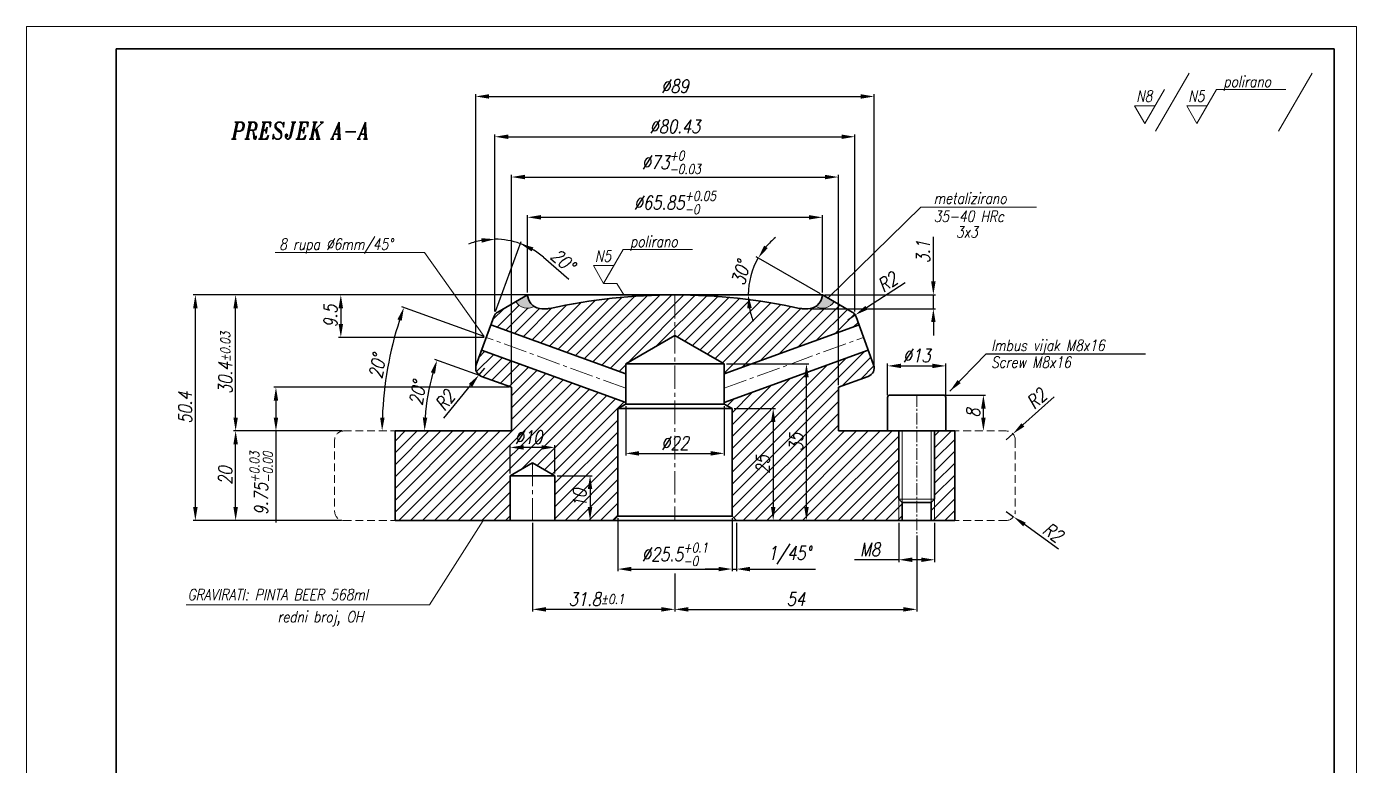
# Model space of a CAD drawing. Extents: x 407 to 920, y -71 to 445.
# Drawn here: x 406.7 to 703.7, y 276 to 441 of the extents above; entities that cross this region are included whole.
import ezdxf

# ---------------------------------------------------------------- set-up
doc = ezdxf.new("R2010")
doc.units = 0
doc.header["$LTSCALE"] = 7
doc.header["$MEASUREMENT"] = 0
doc.linetypes.add('CENTER2', pattern=[1.125, 0.75, -0.125, 0.125, -0.125])
doc.linetypes.add('HIDDEN', pattern=[0.375, 0.25, -0.125])
doc.layers.get('0').update_dxf_attribs({"linetype": 'CONTINUOUS', "lineweight": 15})
for name, color, linetype, lineweight in [('1', 1, 'CENTER2', 15), ('2', 2, 'HIDDEN', 15), ('3', 3, 'CONTINUOUS', 30), ('8', 250, 'CONTINUOUS', 15)]:
    doc.layers.add(name, color=color, linetype=linetype, lineweight=lineweight)
doc.styles.add('ITALICT', font='ITALICT.shx', dxfattribs={"width": 0.8, "height": 3})
doc.dimstyles.get("Standard").update_dxf_attribs({"dimtxt": 3, "dimasz": 3, "dimexe": 0.5, "dimexo": 0.5, "dimgap": 0.8, "dimtad": 1, "dimdsep": 46, "dimtxsty": 'ITALICT', "dimcen": 0.09, "dimazin": 2, "dimtfac": 1, "dimtmove": 0, "dimatfit": 3, "dimfxl": 1, "dimtolj": 1, "dimtzin": 0, "dimarcsym": 0})

# ---------------------------------------------------------------- blocks, each defined once
blk = doc.blocks.new('*D4')
at = {"color": 0, "lineweight": -2, "transparency": 16777216}
for p, q in [((511.28, 377.41), (511.28, 416.94)), ((514.28, 416.44), (588.7, 416.44)), ((591.7, 377.41), (591.7, 416.94))]:
    blk.add_line(p, q, dxfattribs=at)
at = {"color": 0, "transparency": 16777216}
for points in [[(514.28, 416.94), (514.28, 415.94), (511.28, 416.44)], [(588.7, 416.94), (588.7, 415.94), (591.7, 416.44)]]:
    blk.add_solid(points, dxfattribs=at)
at = {"color": 0, "transparency": 16777216, "insert": (551.49, 418.74), "char_height": 3, "attachment_point": 5, "style": 'ITALICT'}
blk.add_mtext('\\A1;%%c80.43', dxfattribs=at)
blk = doc.blocks.new('*D5')
at = {"color": 0, "lineweight": -2, "transparency": 16777216}
for p, q in [((506.99, 365.28), (506.99, 425.94)), ((509.99, 425.44), (592.99, 425.44)), ((595.99, 365.28), (595.99, 425.94))]:
    blk.add_line(p, q, dxfattribs=at)
at = {"color": 0, "transparency": 16777216}
for points in [[(509.99, 425.94), (509.99, 424.94), (506.99, 425.44)], [(592.99, 425.94), (592.99, 424.94), (595.99, 425.44)]]:
    blk.add_solid(points, dxfattribs=at)
at = {"color": 0, "transparency": 16777216, "insert": (551.49, 427.74), "char_height": 3, "attachment_point": 5, "style": 'ITALICT'}
blk.add_mtext('\\A1;%%c89', dxfattribs=at)
blk = doc.blocks.new('*D6')
at = {"color": 0, "lineweight": -2, "transparency": 16777216}
for p, q in [((514.99, 360.97), (514.99, 407.94)), ((517.99, 407.44), (584.99, 407.44)), ((587.99, 360.97), (587.99, 407.94))]:
    blk.add_line(p, q, dxfattribs=at)
at = {"color": 0, "transparency": 16777216}
for points in [[(517.99, 407.94), (517.99, 406.94), (514.99, 407.44)], [(584.99, 407.94), (584.99, 406.94), (587.99, 407.44)]]:
    blk.add_solid(points, dxfattribs=at)
at = {"color": 0, "transparency": 16777216, "insert": (550.68, 410.72), "char_height": 3, "attachment_point": 5, "style": 'ITALICT'}
blk.add_mtext('\\A1;%%c73{}{\\H0.71x;\\C3;\\S+0^ -0.03;}', dxfattribs=at)
blk = doc.blocks.new('*D7')
at = {"color": 0, "lineweight": -2, "transparency": 16777216}
for p, q in [((518.42, 381.12), (476.37, 381.12)), ((476.87, 378.12), (476.87, 374.62)), ((508.85, 371.62), (476.37, 371.62))]:
    blk.add_line(p, q, dxfattribs=at)
at = {"color": 0, "transparency": 16777216}
for points in [[(476.37, 378.12), (477.37, 378.12), (476.87, 381.12)], [(476.37, 374.62), (477.37, 374.62), (476.87, 371.62)]]:
    blk.add_solid(points, dxfattribs=at)
at = {"color": 0, "transparency": 16777216, "insert": (474.57, 376.37), "char_height": 3, "attachment_point": 5, "rotation": 90, "style": 'ITALICT'}
blk.add_mtext('\\A1;9.5', dxfattribs=at)
blk = doc.blocks.new('*D8')
at = {"color": 0, "lineweight": -2, "transparency": 16777216}
for p, q in [((518.57, 381.62), (518.57, 398.94)), ((521.57, 398.44), (581.42, 398.44)), ((584.42, 381.62), (584.42, 398.94))]:
    blk.add_line(p, q, dxfattribs=at)
at = {"color": 0, "transparency": 16777216}
for points in [[(521.57, 398.94), (521.57, 397.94), (518.57, 398.44)], [(581.42, 398.94), (581.42, 397.94), (584.42, 398.44)]]:
    blk.add_solid(points, dxfattribs=at)
at = {"color": 0, "transparency": 16777216, "insert": (551.49, 401.72), "char_height": 3, "attachment_point": 5, "style": 'ITALICT'}
blk.add_mtext('\\A1;%%c65.85{}{\\H0.71x;\\C3;\\S+0.05^ -0;}', dxfattribs=at)
blk = doc.blocks.new('*D9')
at = {"color": 0, "lineweight": -2, "transparency": 16777216}
for p, q in [((540.49, 356.23), (540.49, 345.21)), ((562.49, 356.23), (562.49, 345.21)), ((543.49, 345.71), (559.49, 345.71))]:
    blk.add_line(p, q, dxfattribs=at)
at = {"color": 0, "transparency": 16777216}
for points in [[(543.49, 346.21), (543.49, 345.21), (540.49, 345.71)], [(559.49, 346.21), (559.49, 345.21), (562.49, 345.71)]]:
    blk.add_solid(points, dxfattribs=at)
at = {"color": 0, "transparency": 16777216, "insert": (551.49, 348.01), "char_height": 3, "attachment_point": 5, "style": 'ITALICT'}
blk.add_mtext('\\A1;%%c22', dxfattribs=at)
blk = doc.blocks.new('*D10')
at = {"color": 0, "lineweight": -2, "transparency": 16777216}
for p, q in [((538.74, 331.22), (538.74, 319.36)), ((564.24, 331.22), (564.24, 319.36)), ((541.74, 319.86), (561.24, 319.86))]:
    blk.add_line(p, q, dxfattribs=at)
at = {"color": 0, "transparency": 16777216}
for points in [[(541.74, 320.36), (541.74, 319.36), (538.74, 319.86)], [(561.24, 320.36), (561.24, 319.36), (564.24, 319.86)]]:
    blk.add_solid(points, dxfattribs=at)
at = {"color": 0, "transparency": 16777216, "insert": (551.49, 323.15), "char_height": 3, "attachment_point": 5, "style": 'ITALICT'}
blk.add_mtext('\\A1;%%c25.5{}{\\H0.71x;\\C3;\\S+0.1^ -0;}', dxfattribs=at)
blk = doc.blocks.new('*D11')
at = {"color": 0, "lineweight": -2, "transparency": 16777216}
for p, q in [((565.24, 330.22), (565.24, 319.36)), ((561.24, 319.86), (558.24, 319.86)), ((564.24, 319.86), (565.24, 319.86)), ((568.24, 319.86), (582.9, 319.86))]:
    blk.add_line(p, q, dxfattribs=at)
at = {"color": 0, "transparency": 16777216}
for points in [[(561.24, 320.36), (561.24, 319.36), (564.24, 319.86)], [(568.24, 320.36), (568.24, 319.36), (565.24, 319.86)]]:
    blk.add_solid(points, dxfattribs=at)
at = {"color": 0, "transparency": 16777216, "insert": (577.07, 322.95), "char_height": 3, "attachment_point": 5, "style": 'ITALICT'}
blk.add_mtext('\\A1;1/45%%d', dxfattribs=at)
blk = doc.blocks.new('*D12')
at = {"color": 0, "lineweight": -2, "transparency": 16777216}
for p, q in [((514.49, 360.47), (461.88, 360.47)), ((462.38, 357.47), (462.38, 353.72)), ((477.18, 350.72), (461.88, 350.72)), ((462.38, 350.72), (462.38, 330.29))]:
    blk.add_line(p, q, dxfattribs=at)
at = {"color": 0, "transparency": 16777216}
for points in [[(461.88, 357.47), (462.88, 357.47), (462.38, 360.47)], [(461.88, 353.72), (462.88, 353.72), (462.38, 350.72)]]:
    blk.add_solid(points, dxfattribs=at)
at = {"color": 0, "transparency": 16777216, "insert": (459.09, 339), "char_height": 3, "attachment_point": 5, "rotation": 90, "style": 'ITALICT'}
blk.add_mtext('\\A1;9.75{}{\\H0.71x;\\C3;\\S+0.03^ -0.00;}', dxfattribs=at)
blk = doc.blocks.new('*D13')
at = {"color": 0, "lineweight": -2, "transparency": 16777216}
for p, q in [((477.18, 350.72), (452.88, 350.72)), ((453.38, 333.72), (453.38, 347.72)), ((476.99, 330.72), (452.88, 330.72))]:
    blk.add_line(p, q, dxfattribs=at)
at = {"color": 0, "transparency": 16777216}
for points in [[(452.88, 347.72), (453.88, 347.72), (453.38, 350.72)], [(452.88, 333.72), (453.88, 333.72), (453.38, 330.72)]]:
    blk.add_solid(points, dxfattribs=at)
at = {"color": 0, "transparency": 16777216, "insert": (451.08, 340.72), "char_height": 3, "attachment_point": 5, "rotation": 90, "style": 'ITALICT'}
blk.add_mtext('\\A1;20', dxfattribs=at)
blk = doc.blocks.new('*D14')
at = {"color": 0, "lineweight": -2, "transparency": 16777216}
for p, q in [((518.07, 381.12), (452.88, 381.12)), ((453.38, 353.72), (453.38, 378.12)), ((477.18, 350.72), (452.88, 350.72))]:
    blk.add_line(p, q, dxfattribs=at)
at = {"color": 0, "transparency": 16777216}
for points in [[(452.88, 378.12), (453.88, 378.12), (453.38, 381.12)], [(452.88, 353.72), (453.88, 353.72), (453.38, 350.72)]]:
    blk.add_solid(points, dxfattribs=at)
at = {"color": 0, "transparency": 16777216, "insert": (451.08, 365.92), "char_height": 3, "attachment_point": 5, "rotation": 90, "style": 'ITALICT'}
blk.add_mtext('\\A1;30.4{}{\\H0.71x;\\C3;%%p0.03}', dxfattribs=at)
blk = doc.blocks.new('*D15')
at = {"color": 0, "lineweight": -2, "transparency": 16777216}
for p, q in [((518.07, 381.12), (443.88, 381.12)), ((444.38, 333.72), (444.38, 378.12)), ((476.99, 330.72), (443.88, 330.72))]:
    blk.add_line(p, q, dxfattribs=at)
at = {"color": 0, "transparency": 16777216}
for points in [[(443.88, 378.12), (444.88, 378.12), (444.38, 381.12)], [(443.88, 333.72), (444.88, 333.72), (444.38, 330.72)]]:
    blk.add_solid(points, dxfattribs=at)
at = {"color": 0, "transparency": 16777216, "insert": (442.08, 355.92), "char_height": 3, "attachment_point": 5, "rotation": 90, "style": 'ITALICT'}
blk.add_mtext('\\A1;50.4', dxfattribs=at)
blk = doc.blocks.new('*D16')
at = {"color": 0, "lineweight": -2, "transparency": 16777216}
for p, q in [((609.21, 384.12), (609.21, 394.09)), ((584.92, 381.12), (609.71, 381.12)), ((609.21, 378.02), (609.21, 381.12)), ((581.69, 378.02), (609.71, 378.02)), ((609.21, 375.02), (609.21, 372.02))]:
    blk.add_line(p, q, dxfattribs=at)
at = {"color": 0, "transparency": 16777216}
for points in [[(608.71, 384.12), (609.71, 384.12), (609.21, 381.12)], [(608.71, 375.02), (609.71, 375.02), (609.21, 378.02)]]:
    blk.add_solid(points, dxfattribs=at)
at = {"color": 0, "transparency": 16777216, "insert": (606.91, 390.72), "char_height": 3, "attachment_point": 5, "rotation": 90, "style": 'ITALICT'}
blk.add_mtext('\\A1;3.1', dxfattribs=at)
blk = doc.blocks.new('*D22')
at = {"color": 0, "lineweight": -2, "transparency": 16777216}
for p, q in [((562.99, 365.72), (581.37, 365.72)), ((580.87, 333.72), (580.87, 362.72))]:
    blk.add_line(p, q, dxfattribs=at)
at = {"color": 0, "transparency": 16777216}
for points in [[(580.37, 362.72), (581.37, 362.72), (580.87, 365.72)], [(580.37, 333.72), (581.37, 333.72), (580.87, 330.72)]]:
    blk.add_solid(points, dxfattribs=at)
at = {"color": 0, "transparency": 16777216, "insert": (578.57, 348.22), "char_height": 3, "attachment_point": 5, "rotation": 90, "style": 'ITALICT'}
blk.add_mtext('\\A1;35', dxfattribs=at)
blk = doc.blocks.new('*D17')
at = {"color": 0, "lineweight": -2, "transparency": 16777216}
for p, q in [((519.69, 330.22), (519.69, 310.36)), ((551.49, 318.86), (551.49, 310.36)), ((548.49, 310.86), (522.69, 310.86))]:
    blk.add_line(p, q, dxfattribs=at)
at = {"color": 0, "transparency": 16777216}
for points in [[(522.69, 311.36), (522.69, 310.36), (519.69, 310.86)], [(548.49, 311.36), (548.49, 310.36), (551.49, 310.86)]]:
    blk.add_solid(points, dxfattribs=at)
at = {"color": 0, "transparency": 16777216, "insert": (533.99, 313.16), "char_height": 3, "attachment_point": 5, "style": 'ITALICT'}
blk.add_mtext('\\A1;31.8{}{\\H0.71x;\\C3;%%p0.1}', dxfattribs=at)
blk = doc.blocks.new('*D23')
at = {"color": 0, "lineweight": -2, "transparency": 16777216}
for p, q in [((525.19, 340.72), (533.03, 340.72)), ((532.53, 337.72), (532.53, 333.72))]:
    blk.add_line(p, q, dxfattribs=at)
at = {"color": 0, "transparency": 16777216}
for points in [[(532.03, 337.72), (533.03, 337.72), (532.53, 340.72)], [(532.03, 333.72), (533.03, 333.72), (532.53, 330.72)]]:
    blk.add_solid(points, dxfattribs=at)
at = {"color": 0, "transparency": 16777216, "insert": (530.23, 335.72), "char_height": 3, "attachment_point": 5, "rotation": 90, "style": 'ITALICT'}
blk.add_mtext('\\A1;10', dxfattribs=at)
blk = doc.blocks.new('*D24')
at = {"color": 0, "lineweight": -2, "transparency": 16777216}
for p, q in [((514.69, 341.22), (514.69, 347.54)), ((524.69, 341.22), (524.69, 347.54)), ((521.69, 347.04), (517.69, 347.04))]:
    blk.add_line(p, q, dxfattribs=at)
at = {"color": 0, "transparency": 16777216}
for points in [[(517.69, 347.54), (517.69, 346.54), (514.69, 347.04)], [(521.69, 347.54), (521.69, 346.54), (524.69, 347.04)]]:
    blk.add_solid(points, dxfattribs=at)
at = {"color": 0, "transparency": 16777216, "insert": (518.82, 349.34), "char_height": 3, "attachment_point": 5, "style": 'ITALICT'}
blk.add_mtext('\\A1;%%c10', dxfattribs=at)
blk = doc.blocks.new('*D18')
at = {"color": 0, "lineweight": -2, "transparency": 16777216}
blk.add_line((507.84, 363.07), (497.9, 366.69), dxfattribs=at)
blk.add_arc((541.78, 350.72), 46.2, 163.7212, 176.2788, dxfattribs=at)
at = {"color": 0, "transparency": 16777216}
for points in [[(496.96, 363.82), (497.91, 363.51), (498.36, 366.52)], [(496.18, 353.7), (495.18, 353.73), (495.58, 350.72)]]:
    blk.add_solid(points, dxfattribs=at)
at = {"color": 0, "transparency": 16777216, "insert": (494.02, 359.14), "char_height": 3, "attachment_point": 5, "rotation": 80, "style": 'ITALICT'}
blk.add_mtext('\\A1;20°', dxfattribs=at)
blk = doc.blocks.new('*D25')
at = {"color": 0, "lineweight": -2, "transparency": 16777216}
for p, q in [((564.74, 355.72), (573.94, 355.72)), ((573.44, 352.72), (573.44, 333.72))]:
    blk.add_line(p, q, dxfattribs=at)
at = {"color": 0, "transparency": 16777216}
for points in [[(572.94, 352.72), (573.94, 352.72), (573.44, 355.72)], [(572.94, 333.72), (573.94, 333.72), (573.44, 330.72)]]:
    blk.add_solid(points, dxfattribs=at)
at = {"color": 0, "transparency": 16777216, "insert": (571.14, 343.22), "char_height": 3, "attachment_point": 5, "rotation": 90, "style": 'ITALICT'}
blk.add_mtext('\\A1;25', dxfattribs=at)
blk = doc.blocks.new('*D21')
at = {"color": 0, "lineweight": -2, "transparency": 16777216}
for p, q in [((508.99, 364.78), (507.73, 363.23)), ((499.9, 353.61), (505.84, 360.9))]:
    blk.add_line(p, q, dxfattribs=at)
at = {"color": 0, "transparency": 16777216}
blk.add_solid([(505.45, 361.22), (506.22, 360.58), (507.73, 363.23)], dxfattribs=at)
at = {"color": 0, "transparency": 16777216, "insert": (500.14, 357.54), "char_height": 3, "attachment_point": 5, "rotation": 50.8697, "style": 'ITALICT'}
blk.add_mtext('\\A1;R2', dxfattribs=at)
blk = doc.blocks.new('*D29')
at = {"color": 0, "lineweight": -2, "transparency": 16777216}
blk.add_line((508.88, 371.79), (490.49, 378.48), dxfattribs=at)
blk.add_arc((566.77, 350.72), 80.68, 162.1306, 177.8694, dxfattribs=at)
at = {"color": 0, "transparency": 16777216}
for points in [[(489.51, 375.64), (490.46, 375.31), (490.96, 378.31)], [(486.65, 353.71), (485.65, 353.72), (486.09, 350.72)]]:
    blk.add_solid(points, dxfattribs=at)
at = {"color": 0, "transparency": 16777216, "insert": (485.05, 365.13), "char_height": 3, "attachment_point": 5, "rotation": 80, "style": 'ITALICT'}
blk.add_mtext('\\A1;20°', dxfattribs=at)
blk = doc.blocks.new('*D30')
at = {"color": 0, "lineweight": -2, "transparency": 16777216}
for p, q in [((636.18, 358.37), (629.2, 352.07)), ((625.49, 348.72), (626.97, 350.06))]:
    blk.add_line(p, q, dxfattribs=at)
at = {"color": 0, "transparency": 16777216}
blk.add_solid([(628.87, 352.44), (629.54, 351.7), (626.97, 350.06)], dxfattribs=at)
at = {"color": 0, "transparency": 16777216, "insert": (632.26, 357.93), "char_height": 3, "attachment_point": 5, "rotation": 42.0965, "style": 'ITALICT'}
blk.add_mtext('\\A1;R2', dxfattribs=at)
blk = doc.blocks.new('*D31')
at = {"color": 0, "lineweight": -2, "transparency": 16777216}
for p, q in [((625.49, 332.72), (627.12, 331.55)), ((637.19, 324.32), (629.55, 329.8))]:
    blk.add_line(p, q, dxfattribs=at)
at = {"color": 0, "transparency": 16777216}
blk.add_solid([(629.85, 330.21), (629.26, 329.4), (627.12, 331.55)], dxfattribs=at)
at = {"color": 0, "transparency": 16777216, "insert": (635.93, 328.06), "char_height": 3, "attachment_point": 5, "rotation": 324.3557, "style": 'ITALICT'}
blk.add_mtext('\\A1;R2', dxfattribs=at)
blk = doc.blocks.new('*D38')
at = {"color": 0, "lineweight": -2, "transparency": 16777216}
for p, q in [((598.99, 358.72), (598.99, 365.75)), ((611.99, 358.72), (611.99, 365.75)), ((601.99, 365.25), (608.99, 365.25))]:
    blk.add_line(p, q, dxfattribs=at)
at = {"color": 0, "transparency": 16777216}
for points in [[(601.99, 365.75), (601.99, 364.75), (598.99, 365.25)], [(608.99, 365.75), (608.99, 364.75), (611.99, 365.25)]]:
    blk.add_solid(points, dxfattribs=at)
at = {"color": 0, "transparency": 16777216, "insert": (605.49, 367.55), "char_height": 3, "attachment_point": 5, "style": 'ITALICT'}
blk.add_mtext('\\A1;%%c13', dxfattribs=at)
blk = doc.blocks.new('*D39')
at = {"color": 0, "lineweight": -2, "transparency": 16777216}
for p, q in [((601.49, 330.22), (601.49, 321.44)), ((609.49, 330.22), (609.49, 321.44)), ((601.49, 321.94), (591.63, 321.94)), ((606.49, 321.94), (604.49, 321.94))]:
    blk.add_line(p, q, dxfattribs=at)
at = {"color": 0, "transparency": 16777216}
for points in [[(604.49, 322.44), (604.49, 321.44), (601.49, 321.94)], [(606.49, 322.44), (606.49, 321.44), (609.49, 321.94)]]:
    blk.add_solid(points, dxfattribs=at)
at = {"color": 0, "transparency": 16777216, "insert": (595.06, 324.24), "char_height": 3, "attachment_point": 5, "style": 'ITALICT'}
blk.add_mtext('\\A1;M8', dxfattribs=at)
blk = doc.blocks.new('*D40')
at = {"color": 0, "lineweight": -2, "transparency": 16777216}
for p, q in [((611.99, 358.72), (620.88, 358.72)), ((620.38, 353.72), (620.38, 355.72))]:
    blk.add_line(p, q, dxfattribs=at)
at = {"color": 0, "transparency": 16777216}
for points in [[(619.88, 355.72), (620.88, 355.72), (620.38, 358.72)], [(619.88, 353.72), (620.88, 353.72), (620.38, 350.72)]]:
    blk.add_solid(points, dxfattribs=at)
at = {"color": 0, "transparency": 16777216, "insert": (618.08, 354.72), "char_height": 3, "attachment_point": 5, "rotation": 90, "style": 'ITALICT'}
blk.add_mtext('\\A1;8', dxfattribs=at)
blk = doc.blocks.new('*D41')
at = {"color": 0, "lineweight": -2, "transparency": 16777216}
for p, q in [((605.49, 327.34), (605.49, 310.36)), ((551.49, 318.86), (551.49, 310.36)), ((554.49, 310.86), (602.49, 310.86))]:
    blk.add_line(p, q, dxfattribs=at)
at = {"color": 0, "transparency": 16777216}
for points in [[(554.49, 311.36), (554.49, 310.36), (551.49, 310.86)], [(602.49, 311.36), (602.49, 310.36), (605.49, 310.86)]]:
    blk.add_solid(points, dxfattribs=at)
at = {"color": 0, "transparency": 16777216, "insert": (578.49, 313.16), "char_height": 3, "attachment_point": 5, "style": 'ITALICT'}
blk.add_mtext('\\A1;54', dxfattribs=at)
blk = doc.blocks.new('*D42')
at = {"color": 0, "lineweight": -2, "transparency": 16777216}
blk.add_line((583.98, 381.37), (569.66, 389.63), dxfattribs=at)
for start, end in [(129.1812, 139.5906), (150, 180), (190.4094, 200.8188)]:
    blk.add_arc((584.42, 381.12), 16.54, start, end, dxfattribs=at)
at = {"color": 0, "transparency": 16777216}
for points in [[(572.23, 391.55), (571.42, 392.12), (570.1, 389.38)], [(567.65, 378.08), (568.65, 378.17), (567.88, 381.12)]]:
    blk.add_solid(points, dxfattribs=at)
at = {"color": 0, "transparency": 16777216, "insert": (566.22, 385.99), "char_height": 3, "attachment_point": 5, "rotation": 75, "style": 'ITALICT'}
blk.add_mtext('\\A1;30°', dxfattribs=at)
blk = doc.blocks.new('*D43')
at = {"color": 0, "lineweight": -2, "transparency": 16777216}
for p, q in [((511.28, 377.91), (511.28, 394.05)), ((511.45, 377.38), (517.14, 393.02)), ((522.14, 389.51), (527.77, 384.66))]:
    blk.add_line(p, q, dxfattribs=at)
for start, end in [(100.3434, 110.6869), (70, 90), (49.2276, 70), (49.3131, 59.6566)]:
    blk.add_arc((511.28, 376.91), 16.64, start, end, dxfattribs=at)
at = {"color": 0, "transparency": 16777216}
for points in [[(508.24, 393.78), (508.33, 392.78), (511.28, 393.55)], [(519.47, 390.82), (519.9, 391.72), (516.97, 392.55)]]:
    blk.add_solid(points, dxfattribs=at)
at = {"color": 0, "transparency": 16777216, "insert": (526.46, 388.83), "char_height": 3, "attachment_point": 5, "rotation": 319.2276, "style": 'ITALICT'}
blk.add_mtext('\\A1;20°', dxfattribs=at)
blk = doc.blocks.new('*D44')
at = {"color": 0, "lineweight": -2, "transparency": 16777216}
for p, q in [((602.91, 383.8), (594.28, 378.25)), ((590.07, 375.54), (591.76, 376.62))]:
    blk.add_line(p, q, dxfattribs=at)
at = {"color": 0, "transparency": 16777216}
blk.add_solid([(594.01, 378.67), (594.55, 377.83), (591.76, 376.62)], dxfattribs=at)
at = {"color": 0, "transparency": 16777216, "insert": (598.97, 384), "char_height": 3, "attachment_point": 5, "rotation": 32.7615, "style": 'ITALICT'}
blk.add_mtext('\\A1;R2', dxfattribs=at)

msp = doc.modelspace()

# ---------------------------------------------------------------- hatches: boundary and pattern name
h = msp.add_hatch(color=256)
h.dxf.hatch_style = 1
h.paths.add_polyline_path([(518.633, 380.696, -0.0015827), (518.566, 381.116), (515.964, 379.614, 0.4148625), (520.068, 378.52, -0.2128967)])
h.paths.add_polyline_path([(587.017, 379.614), (584.416, 381.116, -0.0015827), (584.348, 380.696, -0.2128967), (582.913, 378.52, 0.4148625)])
at = {"layer": '8'}
h = msp.add_hatch(dxfattribs=at)
h.set_pattern_fill('ANSI31', color=256, scale=15)
h.paths.add_polyline_path([(519.691, 343.603), (524.691, 340.716), (524.691, 330.716), (537.741, 330.716), (538.741, 331.716), (538.741, 355.716), (540.491, 356.727), (540.491, 357.09), (508.325, 368.797), (507.111, 365.462, 0.4142136), (508.306, 362.899), (514.991, 360.466), (514.991, 350.716), (488.991, 350.716), (488.991, 330.716), (514.691, 330.716), (514.691, 340.716)])
h.paths.add_polyline_path([(551.491, 381.116, 0.0538509), (523.645, 378.108, -0.0538509), (522.791, 378.016), (521.791, 378.016, -0.143093), (520.068, 378.52, -0.4148625), (515.964, 379.614), (511.907, 377.272, 0.176327), (511.028, 376.224), (510.377, 374.435), (540.491, 363.475), (540.491, 365.716), (551.491, 372.067)])
h.paths.add_polyline_path([(592.604, 374.435), (591.953, 376.224, 0.176327), (591.074, 377.272), (587.017, 379.614, -0.4148625), (582.913, 378.52, -0.143093), (581.19, 378.016), (580.19, 378.016, -0.0538509), (579.336, 378.108, 0.0538509), (551.491, 381.116), (551.491, 372.067), (562.491, 365.716), (562.491, 363.475)])
h.paths.add_polyline_path([(601.489, 350.716), (587.991, 350.716), (587.991, 360.466), (594.675, 362.899, 0.4142136), (595.87, 365.462), (594.656, 368.797), (562.491, 357.09), (562.491, 356.727), (564.241, 355.716), (564.241, 331.716), (565.241, 330.716), (601.489, 330.716), (601.489, 335.466)])
h.paths.add_polyline_path([(602.239, 334.716), (601.489, 335.466), (601.489, 330.716), (602.239, 330.716)])
h.paths.add_polyline_path([(609.489, 335.466), (608.739, 334.716), (608.739, 330.716), (609.489, 330.716)])
h.paths.add_polyline_path([(613.991, 350.716), (609.489, 350.716), (609.489, 335.466), (609.489, 330.716), (613.991, 330.716)])
h.paths.add_polyline_path([(514.808, 347.093), (522.823, 347.093), (522.823, 351.593), (514.808, 351.593)], flags=24)
h.paths.add_polyline_path([(532.482, 333.138), (532.482, 338.295), (527.982, 338.295), (527.982, 333.138)], flags=24)
h.paths.add_polyline_path([(573.391, 340.238), (573.391, 346.195), (568.891, 346.195), (568.891, 340.238)], flags=24)
h.paths.add_polyline_path([(580.824, 345.295), (580.824, 351.138), (576.324, 351.138), (576.324, 345.295)], flags=24)

# ---------------------------------------------------------------- linework, layer by layer
for p, q in [((406.69, 441.049), (406.69, 21.049)), ((406.69, 441.049), (703.69, 441.049)), ((703.69, 441.049), (703.69, 21.049)), ((658.835, 417.703), (666.306, 430.644)), ((686.319, 417.703), (693.791, 430.644)), ((656.434, 419.41), (660.816, 427)), ((668.086, 419.41), (672.467, 427)), ((687.895, 427), (672.467, 427)), ((654.143, 423.379), (656.434, 419.41)), ((658.726, 423.379), (654.143, 423.379)), ((670.377, 423.379), (665.794, 423.379)), ((665.794, 423.379), (668.086, 419.41)), ((585.636, 380.412), (606.437, 400.689)), ((606.437, 400.689), (632.219, 400.689)), ((462.186, 390.546), (495.529, 390.546)), ((495.529, 390.546), (508.881, 371.787)), ((535.571, 383.686), (539.952, 391.276)), ((555.38, 391.276), (539.952, 391.276)), ((537.862, 387.655), (533.279, 387.655)), ((533.279, 387.655), (535.571, 383.686)), ((535.571, 383.686), (538.51, 383.686)), ((540.113, 381.116), (538.51, 383.686)), ((602.239, 350.716), (602.239, 334.716)), ((608.739, 350.716), (608.739, 334.716)), ((601.489, 335.466), (609.489, 335.466)), ((508.626, 330.716), (496.642, 311.875)), ((496.642, 311.875), (442.361, 311.875))]:
    msp.add_line(p, q)
at = {"ltscale": 0.5}
for p, q in [((601.489, 335.466), (601.489, 330.716)), ((609.489, 335.466), (609.489, 330.716))]:
    msp.add_line(p, q, dxfattribs=at)
for centre, start, end in [((518.562, 381.114), 210, 300.12691), ((584.419, 381.114), 239.87309, 330)]:
    msp.add_arc(centre, 3, start, end)
at = {"layer": '1'}
for p, q in [((551.491, 381.116), (551.491, 330.716)), ((540.491, 360.282), (509.351, 371.616)), ((562.491, 360.282), (593.63, 371.616)), ((519.691, 343.603), (519.691, 330.716))]:
    msp.add_line(p, q, dxfattribs=at)
at = {"layer": '1', "ltscale": 0.5}
msp.add_line((605.489, 358.716), (605.489, 327.84), dxfattribs=at)
at = {"layer": '2'}
for p, q in [((511.907, 377.272), (511.277, 376.908)), ((591.074, 377.272), (591.704, 376.908)), ((511.028, 376.224), (511.277, 376.908)), ((591.953, 376.224), (591.704, 376.908)), ((477.491, 350.716), (488.991, 350.716)), ((625.491, 350.716), (613.991, 350.716)), ((475.491, 348.716), (475.491, 332.716)), ((627.491, 348.716), (627.491, 332.716)), ((477.491, 330.716), (488.991, 330.716)), ((625.491, 330.716), (613.991, 330.716))]:
    msp.add_line(p, q, dxfattribs=at)
for centre, start, end in [((477.491, 348.716), 90, 180), ((625.491, 348.716), 0, 90), ((477.491, 332.716), 180, 270), ((625.491, 332.716), 270, 0)]:
    msp.add_arc(centre, 2, start, end, dxfattribs=at)
at = {"layer": '3'}
for p, q in [((426.69, 436.049), (426.69, 26.049)), ((426.69, 436.049), (698.69, 436.049)), ((698.69, 436.049), (698.69, 26.049)), ((518.566, 381.116), (511.907, 377.272)), ((518.566, 381.116), (551.491, 381.116)), ((584.416, 381.116), (551.491, 381.116)), ((584.416, 381.116), (591.074, 377.272)), ((521.791, 378.016), (522.791, 378.016)), ((581.19, 378.016), (580.19, 378.016)), ((507.111, 365.462), (511.028, 376.224)), ((540.491, 363.475), (510.377, 374.435)), ((562.491, 363.475), (592.604, 374.435)), ((595.87, 365.462), (591.953, 376.224)), ((540.491, 365.716), (551.491, 372.067)), ((540.491, 365.716), (551.491, 372.067)), ((562.491, 365.716), (551.491, 372.067)), ((540.491, 357.09), (508.325, 368.797)), ((562.491, 357.09), (594.656, 368.797)), ((551.491, 365.716), (540.491, 365.716)), ((540.491, 365.716), (540.491, 356.727)), ((551.491, 365.716), (540.491, 365.716)), ((551.491, 365.716), (562.491, 365.716)), ((562.491, 365.716), (562.491, 356.727)), ((514.991, 360.466), (508.306, 362.899)), ((587.991, 360.466), (594.675, 362.899)), ((538.741, 355.716), (540.491, 356.727)), ((540.491, 356.727), (551.491, 356.727)), ((562.491, 356.727), (551.491, 356.727)), ((564.241, 355.716), (562.491, 356.727)), ((599.489, 358.716), (611.489, 358.716)), ((538.741, 355.716), (551.491, 355.716)), ((564.241, 355.716), (551.491, 355.716)), ((488.991, 350.716), (488.991, 330.716)), ((488.991, 350.716), (514.991, 350.716)), ((613.991, 350.716), (587.991, 350.716)), ((613.991, 350.716), (613.991, 330.716)), ((514.691, 340.716), (519.691, 343.603)), ((524.691, 340.716), (519.691, 343.603)), ((514.691, 340.716), (524.691, 340.716)), ((601.489, 335.466), (602.239, 334.716)), ((602.239, 334.716), (605.489, 334.716)), ((602.239, 334.716), (602.239, 330.716)), ((608.739, 334.716), (605.489, 334.716)), ((609.489, 335.466), (608.739, 334.716)), ((608.739, 334.716), (608.739, 330.716)), ((488.991, 330.716), (551.491, 330.716)), ((538.741, 331.716), (537.741, 330.716)), ((538.741, 331.716), (551.491, 331.716)), ((564.241, 331.716), (551.491, 331.716)), ((613.991, 330.716), (551.491, 330.716)), ((564.241, 331.716), (565.241, 330.716))]:
    msp.add_line(p, q, dxfattribs=at)
at = {"layer": '3', "ltscale": 0.5}
for p, q in [((514.991, 360.466), (514.991, 350.716)), ((587.991, 360.466), (587.991, 350.716)), ((598.989, 358.216), (598.989, 350.716)), ((611.989, 358.216), (611.989, 350.716)), ((538.741, 355.716), (538.741, 331.716)), ((564.241, 355.716), (564.241, 331.716)), ((601.489, 350.716), (601.489, 335.466)), ((609.489, 350.716), (609.489, 335.466)), ((514.691, 340.716), (514.691, 330.716)), ((524.691, 340.716), (524.691, 330.716))]:
    msp.add_line(p, q, dxfattribs=at)
at = {"layer": '3'}
for centre, radius, start, end in [((584.94, 391.616), 67.2, 188.9893, 189.35204), ((521.791, 381.216), 3.2, 189.35204, 270), ((551.491, 250.715), 130.401, 90, 102.3298), ((551.491, 250.715), 130.401, 77.6702, 90), ((581.19, 381.216), 3.2, 270, 350.64796), ((518.041, 391.616), 67.2, 350.64796, 351.0107), ((512.907, 375.54), 2, 120, 160), ((522.791, 382.016), 4, 270, 282.3298), ((580.19, 382.016), 4, 257.6702, 270), ((590.074, 375.54), 2, 20, 60), ((508.991, 364.778), 2, 160, 250), ((593.991, 364.778), 2, 290, 20), ((599.489, 358.216), 0.5, 90, 180)]:
    msp.add_arc(centre, radius, start, end, dxfattribs=at)
at = {"layer": '3', "ltscale": 0.5}
msp.add_arc((611.489, 358.216), 0.5, 0, 90, dxfattribs=at)

# ---------------------------------------------------------------- texts
at = {"style": 'ITALICT', "width": 0.8}
for s, height, p in [('polirano', 2.5, (673.999, 427.517)), ('N8', 2.5, (654.508, 424.258)), ('N5', 2.5, (666.16, 424.258)), ('PRESJEK A-A', 3.75, (452.459, 415.921)), ('metalizirano', 2.5, (609.281, 401.447)), ('35-40 HRc', 2.5, (609.281, 397.4)), ('3x3', 2.5, (614.255, 393.92)), ('8 rupa %%C6mm/45°', 2.5, (463.119, 391.181)), ('polirano', 2.5, (541.484, 391.793)), ('N5', 2.5, (533.645, 388.533)), ('Imbus vijak M8x16', 2.5, (622.112, 368.593)), ('GRAVIRATI: PINTA BEER 568ml', 2.5, (442.653, 312.899)), ('redni broj, OH', 2.5, (462.728, 307.965))]:
    msp.add_text(s, height=height, dxfattribs=at).set_placement(p)
at = {"layer": '8', "style": 'ITALICT', "width": 0.8}
msp.add_text('Screw M8x16', height=2.5, dxfattribs=at).set_placement((622.112, 364.825))

# ---------------------------------------------------------------- dimensions: what is measured, and where the dimension line sits
for base, p1, p2, text, override, picture, middle in [((595.991, 425.436), (506.991, 364.778), (595.991, 364.778), '%%c<>', {"dimtmove": 0}, '*D5', (551.491, 425.436)), ((591.704, 416.436), (511.277, 376.908), (591.704, 376.908), '%%c<>', {"dimtmove": 0}, '*D4', (551.491, 416.436)), ((587.991, 407.436), (514.991, 360.466), (587.991, 360.466), '%%c<>{}{\\H0.71x;\\C3;\\S+0^ -0.03;}', {"dimtp": 0, "dimtm": 0.03, "dimtmove": 0}, '*D6', (550.676, 407.436))]:
    dim = msp.add_linear_dim(base=base, p1=p1, p2=p2, text=text, dimstyle='Standard', override=override)
    dim.commit()
    dim.dimension.update_dxf_attribs({"geometry": picture, "text_midpoint": middle, "dimtype": 160})
for base, p1, p2, text, override, picture, middle in [((584.416, 398.436), (518.566, 381.116), (584.416, 381.116), '%%c<>{}{\\H0.71x;\\C3;\\S+0.05^ -0;}', {"dimtp": 0.05, "dimtm": 0, "dimtmove": 0}, '*D8', (551.491, 401.721)), ((564.241, 319.864), (538.741, 331.716), (564.241, 331.716), '%%c<>{}{\\H0.71x;\\C3;\\S+0.1^ -0;}', {"dimtp": 0.1, "dimtm": 0, "dimtmove": 0}, '*D10', (551.491, 323.149)), ((565.241, 319.864), (564.241, 319.864), (565.241, 330.716), '<>/45%%d', {"dimtmove": 0}, '*D11', (577.069, 322.95))]:
    dim = msp.add_linear_dim(base=base, p1=p1, p2=p2, text=text, dimstyle='Standard', override=override)
    dim.commit()
    dim.dimension.update_dxf_attribs({"geometry": picture, "text_midpoint": middle})
for base, line1, line2, picture, middle in [((513.209, 393.436), ((511.277, 376.908), (511.277, 377.408)), ((511.028, 376.224), (511.277, 376.908)), '*D43', (526.459, 388.826)), ((568.877, 386.772), ((584.416, 381.116), (551.491, 381.116)), ((584.416, 381.116), (591.074, 377.272)), '*D42', (566.222, 385.991)), ((488.267, 369.322), ((477.491, 350.716), (488.991, 350.716)), ((540.491, 360.282), (509.351, 371.616)), '*D29', (485.053, 365.126)), ((496.824, 361.371), ((495.579, 350.716), (514.991, 350.716)), ((514.991, 360.466), (508.306, 362.899)), '*D18', (494.016, 359.138))]:
    dim = msp.add_angular_dim_2l(base=base, line1=line1, line2=line2, dimstyle='Standard')
    dim.commit()
    dim.dimension.update_dxf_attribs({"geometry": picture, "text_midpoint": middle})
dim = msp.add_linear_dim(base=(609.213, 378.016), p1=(584.416, 381.116), p2=(581.19, 378.016), angle=90, dimstyle='Standard')
dim.commit()
dim.dimension.update_dxf_attribs({"geometry": '*D16', "text_midpoint": (609.213, 390.716), "dimtype": 160})
dim = msp.add_radius_dim(center=(590.074, 375.54), mpoint=(591.755, 376.622), dimstyle='Standard')
dim.commit()
dim.dimension.update_dxf_attribs({"geometry": '*D44', "text_midpoint": (600.216, 382.067), "dimtype": 164})
dim = msp.add_linear_dim(base=(444.379, 381.116), p1=(477.491, 330.716), p2=(518.566, 381.116), angle=90, dimstyle='Standard', override={"dimtmove": 0})
dim.commit()
dim.dimension.update_dxf_attribs({"geometry": '*D15', "text_midpoint": (442.079, 355.916)})
for base, p1, p2, angle, text, override, picture, middle in [((453.379, 381.116), (477.685, 350.716), (518.566, 381.116), 90, '<>{}{\\H0.71x;\\C3;%%p0.03}', {"dimtp": 0.03, "dimtm": 0.03, "dimtmove": 0}, '*D14', (453.379, 365.916)), ((462.379, 360.466), (477.685, 350.716), (514.991, 360.466), 90, '<>{}{\\H0.71x;\\C3;\\S+0.03^ -0.00;}', {"dimtp": 0.03}, '*D12', (462.379, 339.005)), ((519.691, 310.864), (551.491, 319.364), (519.691, 330.716), 180, '<>{}{\\H0.71x;\\C3;%%p0.1}', {"dimtp": 0.1, "dimtm": 0.1, "dimtmove": 0}, '*D17', (533.991, 310.864))]:
    dim = msp.add_linear_dim(base=base, p1=p1, p2=p2, angle=angle, text=text, dimstyle='Standard', override=override)
    dim.commit()
    dim.dimension.update_dxf_attribs({"geometry": picture, "text_midpoint": middle, "dimtype": 160})
for base, p1, p2, picture, middle in [((476.867, 371.616), (518.917, 381.116), (509.351, 371.616), '*D7', (474.567, 376.366)), ((580.874, 365.716), (580.874, 330.716), (562.491, 365.716), '*D22', (578.574, 348.216)), ((620.379, 358.716), (620.379, 350.716), (611.489, 358.716), '*D40', (618.079, 354.716)), ((573.441, 330.716), (564.241, 355.716), (573.441, 330.716), '*D25', (571.141, 343.216)), ((453.379, 350.716), (477.491, 330.716), (477.685, 350.716), '*D13', (451.079, 340.716)), ((532.532, 330.716), (524.691, 340.716), (532.532, 330.716), '*D23', (530.232, 335.716))]:
    dim = msp.add_linear_dim(base=base, p1=p1, p2=p2, angle=90, dimstyle='Standard')
    dim.commit()
    dim.dimension.update_dxf_attribs({"geometry": picture, "text_midpoint": middle})
for base, p1, p2, picture, middle in [((611.989, 365.247), (598.989, 358.216), (611.989, 358.216), '*D38', (605.489, 367.547)), ((562.491, 345.713), (540.491, 356.727), (562.491, 356.727), '*D9', (551.491, 348.013))]:
    dim = msp.add_linear_dim(base=base, p1=p1, p2=p2, text='%%c<>', dimstyle='Standard')
    dim.commit()
    dim.dimension.update_dxf_attribs({"geometry": picture, "text_midpoint": middle})
for center, mpoint, picture, middle in [((508.991, 364.778), (507.728, 363.227), '*D21', (500.138, 357.542)), ((625.491, 348.716), (626.975, 350.057), '*D30', (633.801, 356.224)), ((625.491, 332.716), (627.116, 331.551), '*D31', (635.933, 328.058))]:
    dim = msp.add_radius_dim(center=center, mpoint=mpoint, dimstyle='Standard')
    dim.commit()
    dim.dimension.update_dxf_attribs({"geometry": picture, "text_midpoint": middle})
dim = msp.add_linear_dim(base=(514.691, 347.043), p1=(524.691, 340.716), p2=(514.691, 340.716), angle=180, text='%%c<>', dimstyle='Standard')
dim.commit()
dim.dimension.update_dxf_attribs({"geometry": '*D24', "text_midpoint": (518.816, 347.043), "dimtype": 160})
dim = msp.add_linear_dim(base=(609.489, 321.943), p1=(601.489, 330.716), p2=(609.489, 330.716), text='M<>', dimstyle='Standard')
dim.commit()
dim.dimension.update_dxf_attribs({"geometry": '*D39', "text_midpoint": (595.06, 321.943), "dimtype": 160})
dim = msp.add_linear_dim(base=(605.489, 310.864), p1=(551.491, 319.364), p2=(605.489, 327.84), dimstyle='Standard', override={"dimtmove": 0})
dim.commit()
dim.dimension.update_dxf_attribs({"geometry": '*D41', "text_midpoint": (578.49, 310.864), "dimtype": 160})

# ---------------------------------------------------------------- leaders
msp.add_leader([(612.881, 359.59), (621.011, 367.982), (656.596, 367.982)], dimstyle='Standard', override={"dimgap": 0.8, "dimtad": 0})

doc.saveas('drawing.dxf')
